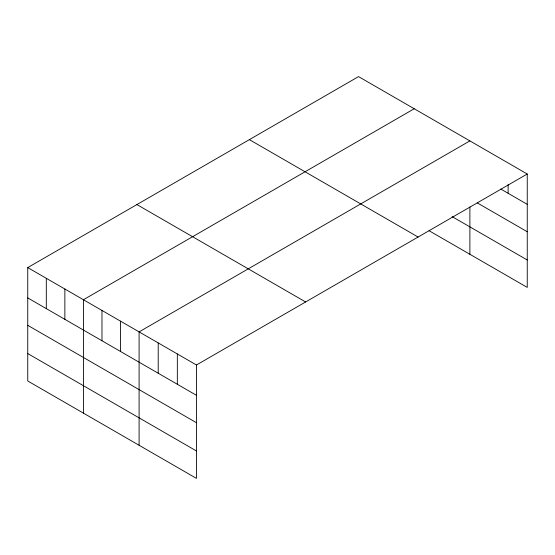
<?xml version="1.0" encoding="UTF-8"?>
<svg xmlns="http://www.w3.org/2000/svg" width="555" height="555" viewBox="0 0 555 555"><rect width="100%" height="100%" fill="white"/><g stroke="black" fill="none" stroke-linecap="round" stroke-linejoin="round"><path stroke-width="0.83" d="M527.25 174.013L196.456 364.996L196.456 478.389L27.75 380.987L27.75 267.593L358.544 76.611L527.25 174.013L527.25 287.407L429.064 230.713M414.217 108.752L83.423 299.742L83.423 413.128M469.891 140.894L139.097 331.883L139.097 445.27M500.776 189.04L527.25 204.323M477.244 202.873L527.25 231.74M452.075 216.589L527.25 259.99M249.382 139.638L418.088 237.034M136.912 204.573L305.618 301.969M27.75 267.593L196.456 364.996M27.75 297.91L196.456 395.313M27.75 325.327L196.456 422.723M27.75 353.57L196.456 450.972M508.13 184.628L508.13 193.286M469.891 206.932L469.891 254.287M177.336 353.958L177.336 384.275M158.217 342.921L158.217 373.231M120.539 321.165L120.539 351.481M101.981 310.453L101.981 340.763M64.866 289.023L64.866 319.34M46.308 278.312L46.308 308.622"/></g></svg>
